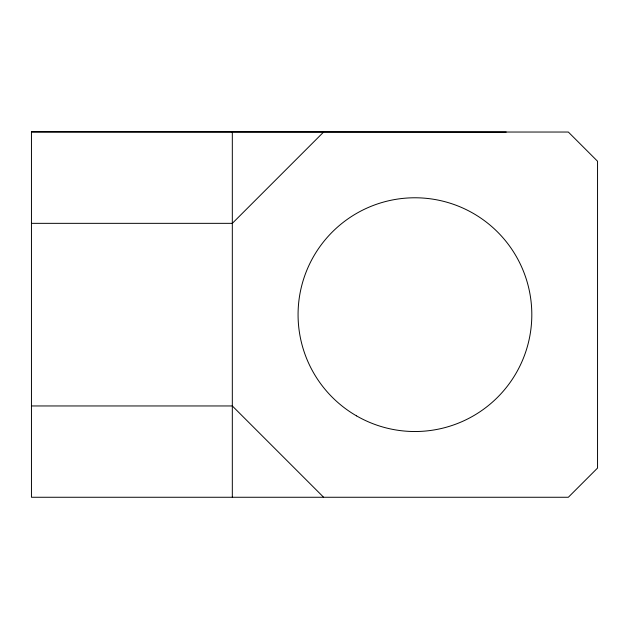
<?xml version="1.0" encoding="UTF-8"?>
<svg xmlns="http://www.w3.org/2000/svg" width="629" height="629" viewBox="0 0 629 629"><rect width="100%" height="100%" fill="white"/><g stroke="black" fill="none" stroke-linecap="round" stroke-linejoin="round"><path stroke-width="0.94" d="M323.628 132.035L232.321 223.342L31.45 223.342M31.45 132.035L568.333 132.035L597.55 161.252L597.55 468.047L568.333 497.264L31.45 497.264L31.45 131.736L506.243 132.035M31.45 405.957L232.321 405.957L323.628 497.264M232.321 132.035L232.321 497.264M356.501 415.863A116.876 116.876 0 0 0 531.812 314.649A116.876 116.876 0 0 0 356.501 213.435A116.876 116.876 0 0 0 356.501 415.863"/></g></svg>
